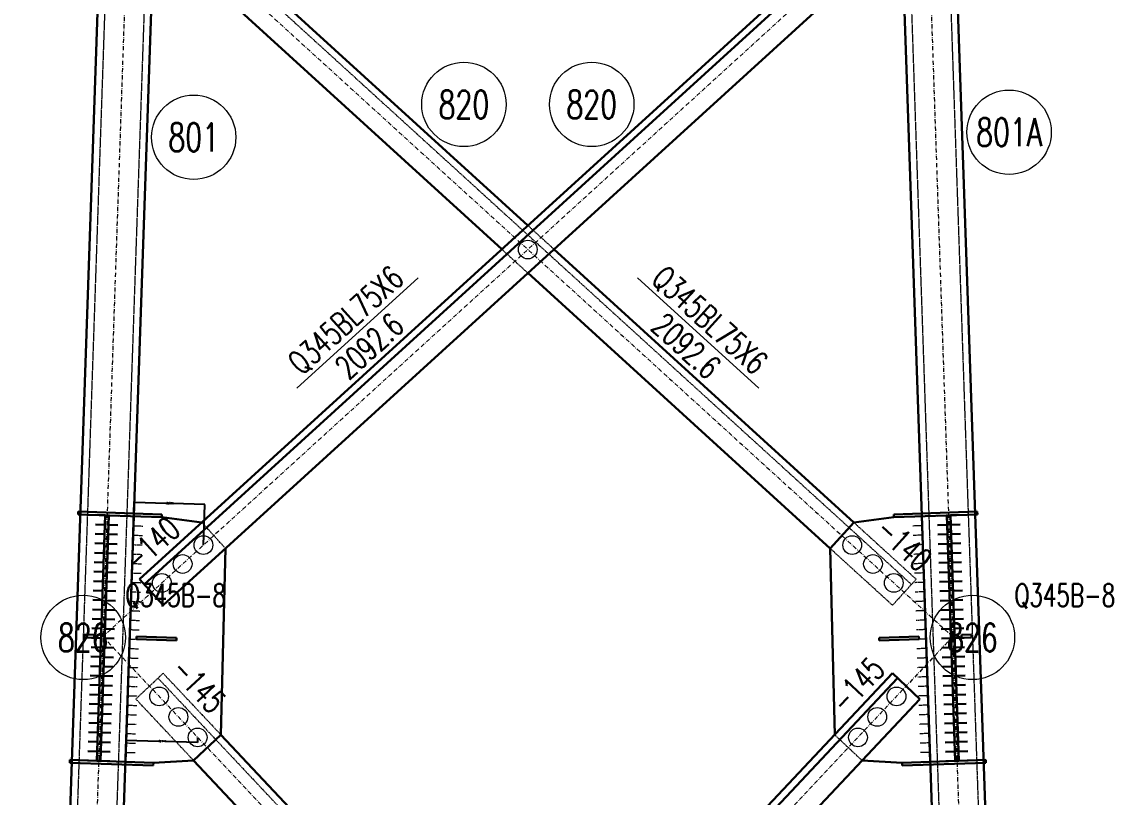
# Model space of a CAD drawing. Extents: x 4047 to 43290, y -150151 to -101862.
# Drawn here: x 39786 to 42114, y -112772 to -111118 of the extents above; entities that cross this region are included whole.
import ezdxf
from ezdxf.enums import TextEntityAlignment as Align

# ---------------------------------------------------------------- set-up
doc = ezdxf.new("R2010")
doc.units = 0
doc.header["$MEASUREMENT"] = 0
doc.linetypes.add('Dash', pattern=[2.75, 2, -0.75])
doc.linetypes.add('DashDot', pattern=[15.6, 9, -3, 0.6, -3])
doc.layers.get('0').update_dxf_attribs({"linetype": 'CONTINUOUS', "lineweight": 25})
doc.layers.get('Defpoints').update_dxf_attribs({"linetype": 'CONTINUOUS'})
doc.styles.get("Standard").update_dxf_attribs({"font": 'simplex.shx', "width": 0.7, "height": 3, "bigfont": 'gbhzfs.shx'})
doc.dimstyles.new('ISO-25$0', dxfattribs={"dimtxt": 2, "dimasz": 1.5, "dimexe": 1.25, "dimexo": 0.625, "dimtad": 1, "dimdsep": 46, "dimtxsty": 'Standard', "dimcen": 2.5, "dimclrd": 150, "dimclre": 2, "dimclrt": 6, "dimadec": 0, "dimazin": 0, "dimtfac": 1, "dimtmove": 0, "dimatfit": 0, "dimfxl": 0, "dimarcsym": 0})

# ---------------------------------------------------------------- blocks, each defined once
blk = doc.blocks.new('M20X45S')
at = {"color": 3, "linetype": 'Continuous', "lineweight": 13}
blk.add_circle((0, 0), 1, dxfattribs=at)
blk = doc.blocks.new('*D180')
at = {"color": 2, "linetype": 'Continuous', "lineweight": -2}
for p, q in [((40022.9, -112228.8), (40025.9, -112142.3)), ((40173.4, -112234), (40176.4, -112147.4))]:
    blk.add_line(p, q, dxfattribs=at)
at = {"color": 150, "linetype": 'Continuous', "lineweight": -2}
for p, q in [((40026.1, -112142.5), (40094.1, -112144.8)), ((40176.2, -112147.6), (40108.2, -112145.3))]:
    blk.add_line(p, q, dxfattribs=at)
at = {"color": 150, "linetype": 'Continuous'}
for points in [[(40026.1, -112142.4), (40026.1, -112142.5), (40025.9, -112142.5)], [(40176.2, -112147.6), (40176.2, -112147.6), (40176.4, -112147.6)]]:
    blk.add_solid(points, dxfattribs=at)
at = {"layer": 'Defpoints', "color": 0, "linetype": 'Continuous'}
for p in [(40025.9, -112142.5), (40022.9, -112228.9), (40173.4, -112234)]:
    blk.add_point(p, dxfattribs=at)
at = {"color": 6, "linetype": 'Continuous', "insert": (40101.1, -112145), "char_height": 3, "attachment_point": 5}
blk.add_mtext('\\A1;150.5878', dxfattribs=at)
blk = doc.blocks.new('*D181')
at = {"color": 2, "linetype": 'Continuous', "lineweight": -2}
for p, q in [((40008.9, -112639.1), (40008.5, -112650)), ((40161.1, -112644.3), (40160.7, -112655.2))]:
    blk.add_line(p, q, dxfattribs=at)
at = {"color": 150, "linetype": 'Continuous', "lineweight": -2}
for p, q in [((40008.7, -112649.8), (40077.9, -112652.2)), ((40160.5, -112655), (40091.3, -112652.6))]:
    blk.add_line(p, q, dxfattribs=at)
at = {"color": 150, "linetype": 'Continuous'}
for points in [[(40008.7, -112649.8), (40008.7, -112649.8), (40008.5, -112649.8)], [(40160.5, -112655), (40160.5, -112655), (40160.7, -112655)]]:
    blk.add_solid(points, dxfattribs=at)
at = {"layer": 'Defpoints', "color": 0, "linetype": 'Continuous'}
for p in [(40008.5, -112649.8), (40008.9, -112639), (40161.1, -112644.2)]:
    blk.add_point(p, dxfattribs=at)
at = {"color": 6, "linetype": 'Continuous', "insert": (40084.6, -112652.4), "char_height": 3, "attachment_point": 5}
blk.add_mtext('\\A1;152.3113', dxfattribs=at)

msp = doc.modelspace()

# ---------------------------------------------------------------- linework, layer by layer
at = {"color": 1, "linetype": 'Dash', "lineweight": 20}
for p, q in [((40030.27373, -109126.14413), (39800.69837, -115820.56366)), ((40114.22438, -109129.0231), (39884.64902, -115823.44263)), ((41616.56437, -109129.0231), (41846.13973, -115823.44263)), ((41700.51502, -109126.14413), (41930.09038, -115820.56366)), ((40140.31045, -110912.34542), (41683.74727, -112318.01823)), ((40865.39438, -111552.42126), (40921.08682, -111603.14271)), ((40865.39438, -111653.86416), (40809.70193, -111603.14271)), ((40024.85676, -112172.64102), (40044.84501, -112173.32648)), ((40084.71514, -112174.69377), (40024.85676, -112172.64102)), ((40220.52173, -112241.1768), (40170.02117, -112185.72689)), ((41560.76759, -112185.72689), (41693.84738, -112306.92825)), ((41646.06783, -112174.69397), (41705.932, -112172.64102)), ((41705.932, -112172.64102), (41685.94375, -112173.32648)), ((40024.16618, -112192.77823), (40044.15443, -112193.4637)), ((41706.62257, -112192.77823), (41686.63432, -112193.4637)), ((40022.78503, -112233.05266), (40042.77328, -112233.73812)), ((40023.47561, -112212.91544), (40043.46386, -112213.60091)), ((41707.31315, -112212.91544), (41687.3249, -112213.60091)), ((41708.00373, -112233.05266), (41688.01548, -112233.73812)), ((40022.09445, -112253.18987), (40042.0827, -112253.87534)), ((41643.34681, -112362.37816), (41510.26702, -112241.1768)), ((41708.6943, -112253.18987), (41688.70605, -112253.87534)), ((40021.40388, -112273.32708), (40041.39213, -112274.01255)), ((41709.38488, -112273.32708), (41689.39663, -112274.01255)), ((40020.7133, -112293.4643), (40040.70155, -112294.14977)), ((41710.07546, -112293.4643), (41690.08721, -112294.14977)), ((40020.02273, -112313.60151), (40040.01098, -112314.28698)), ((41693.84738, -112306.92825), (41643.34681, -112362.37816)), ((41710.76603, -112313.60151), (41690.77778, -112314.28698)), ((40019.33215, -112333.73873), (40039.3204, -112334.42419)), ((41711.45661, -112333.73873), (41691.46836, -112334.42419)), ((40017.951, -112374.01315), (40037.93925, -112374.69862)), ((40018.64157, -112353.87594), (40038.62982, -112354.56141)), ((41712.14718, -112353.87594), (41692.15893, -112354.56141)), ((41712.83776, -112374.01315), (41692.84951, -112374.69862)), ((40017.26042, -112394.15037), (40037.24867, -112394.83584)), ((41713.52834, -112394.15037), (41693.54009, -112394.83584)), ((40016.56984, -112414.28758), (40036.55809, -112414.97305)), ((41714.21891, -112414.28758), (41694.23066, -112414.97305)), ((40015.87927, -112434.4248), (40035.86752, -112435.11026)), ((40030.73627, -112434.7517), (40030.94191, -112428.75523)), ((40115.77584, -112437.66801), (40030.73627, -112434.7517)), ((40030.94191, -112428.75523), (40115.98148, -112431.67153)), ((40115.98148, -112431.67153), (40115.77584, -112437.66801)), ((41699.84685, -112428.75523), (41614.80728, -112431.67153)), ((41614.80728, -112431.67153), (41615.01292, -112437.66801)), ((41615.01292, -112437.66801), (41700.05249, -112434.7517)), ((41714.90949, -112434.4248), (41694.92124, -112435.11026)), ((41700.05249, -112434.7517), (41699.84685, -112428.75523)), ((40015.18869, -112454.56201), (40035.17694, -112455.24748)), ((41715.60007, -112454.56201), (41695.61182, -112455.24748)), ((40014.49811, -112474.69922), (40034.48636, -112475.38469)), ((41716.29064, -112474.69922), (41696.30239, -112475.38469)), ((40013.80754, -112494.83644), (40033.79579, -112495.5219)), ((40029.19807, -112562.33305), (40087.48441, -112507.53614)), ((40087.48441, -112507.53614), (40210.77747, -112638.68042)), ((41716.98122, -112494.83644), (41696.99297, -112495.5219)), ((40012.42638, -112535.11086), (40032.41463, -112535.79633)), ((40013.11696, -112514.97365), (40033.10521, -112515.65912)), ((40076.55572, -112517.81056), (41752.43984, -114300.41385)), ((41717.6718, -112514.97365), (41697.68355, -112515.65912)), ((41718.36237, -112535.11086), (41698.37412, -112535.79633)), ((40011.73581, -112555.24808), (40031.72406, -112555.93355)), ((41719.05295, -112555.24808), (41699.0647, -112555.93355)), ((40011.04523, -112575.38529), (40031.03348, -112576.07076)), ((40152.49112, -112693.47733), (40029.19807, -112562.33305)), ((41719.74352, -112575.38529), (41699.75527, -112576.07076)), ((40010.35466, -112595.52251), (40030.34291, -112596.20797)), ((41720.4341, -112595.52251), (41700.44585, -112596.20797)), ((40009.66408, -112615.65972), (40029.65233, -112616.34519)), ((41721.12468, -112615.65972), (41701.13643, -112616.34519)), ((40008.9735, -112635.79693), (40028.96175, -112636.4824)), ((41578.29763, -112693.47733), (41520.01129, -112638.68042)), ((41721.81525, -112635.79693), (41701.827, -112636.4824)), ((40007.59235, -112676.07136), (40027.5806, -112676.75683)), ((40008.28293, -112655.93415), (40028.27118, -112656.61962)), ((41722.50583, -112655.93415), (41702.51758, -112656.61962)), ((41723.19641, -112676.07136), (41703.20816, -112676.75683)), ((40006.90177, -112696.20858), (40026.89002, -112696.89404)), ((40006.90177, -112696.20858), (40066.76015, -112698.26133)), ((41723.88698, -112696.20858), (41664.02282, -112698.26153)), ((41723.88698, -112696.20858), (41703.89873, -112696.89404))]:
    msp.add_line(p, q, dxfattribs=at)
at = {"color": 2, "linetype": 'DashDot', "lineweight": 15}
for p, q in [((40072.24906, -109127.58361), (39821.76693, -116431.64477)), ((41658.5397, -109127.58361), (41909.02183, -116431.64477)), ((41716.86497, -110828.34893), (39959.02183, -112429.29059)), ((40013.92379, -110828.34893), (41771.76693, -112429.29059)), ((41771.76693, -112429.29059), (39890.39438, -114430.46768)), ((39959.02183, -112429.29059), (41840.39438, -114430.46768))]:
    msp.add_line(p, q, dxfattribs=at)
at = {"color": 7, "linetype": 'Continuous', "lineweight": 30}
for p, q in [((41590.4783, -110912.34542), (40047.04149, -112318.01823)), ((39963.82561, -112170.54804), (39943.83737, -112169.86257)), ((39971.8209, -112170.82223), (39991.80914, -112171.5077)), ((41758.96786, -112170.82223), (41738.97962, -112171.5077)), ((41766.96315, -112170.54804), (41786.95139, -112169.86257)), ((39962.44445, -112210.82247), (39942.45622, -112210.137)), ((39963.13503, -112190.68525), (39943.14679, -112189.99979)), ((39970.43975, -112211.09666), (39990.42798, -112211.78212)), ((39971.13032, -112190.95944), (39991.11856, -112191.64491)), ((41759.65843, -112190.95944), (41739.6702, -112191.64491)), ((41760.34901, -112211.09666), (41740.36077, -112211.78212)), ((41767.65373, -112190.68525), (41787.64196, -112189.99979)), ((41768.3443, -112210.82247), (41788.33254, -112210.137)), ((39961.75388, -112230.95968), (39941.76564, -112230.27421)), ((39969.74917, -112231.23387), (39989.73741, -112231.91934)), ((41761.03959, -112231.23387), (41741.05135, -112231.91934)), ((41769.03488, -112230.95968), (41789.02312, -112230.27421)), ((39961.0633, -112251.0969), (39941.07506, -112250.41143)), ((39969.05859, -112251.37108), (39989.04683, -112252.05655)), ((41761.73016, -112251.37108), (41741.74193, -112252.05655)), ((41769.72546, -112251.0969), (41789.71369, -112250.41143)), ((39960.37272, -112271.23411), (39940.38449, -112270.54864)), ((39968.36802, -112271.5083), (39988.35625, -112272.19376)), ((41762.42074, -112271.5083), (41742.4325, -112272.19376)), ((41770.41603, -112271.23411), (41790.40427, -112270.54864)), ((39959.68215, -112291.37132), (39939.69391, -112290.68586)), ((39967.67744, -112291.64551), (39987.66568, -112292.33098)), ((41763.11132, -112291.64551), (41743.12308, -112292.33098)), ((41771.10661, -112291.37132), (41791.09485, -112290.68586)), ((39958.99157, -112311.50854), (39939.00333, -112310.82307)), ((39966.98687, -112311.78272), (39986.9751, -112312.46819)), ((41763.80189, -112311.78272), (41743.81366, -112312.46819)), ((41771.79719, -112311.50854), (41791.78542, -112310.82307)), ((39957.61042, -112351.78297), (39937.62218, -112351.0975)), ((39958.30099, -112331.64575), (39938.31276, -112330.96028)), ((39966.29629, -112331.91994), (39986.28452, -112332.60541)), ((41764.49247, -112331.91994), (41744.50423, -112332.60541)), ((41772.48776, -112331.64575), (41792.476, -112330.96028)), ((41773.17834, -112351.78297), (41793.16658, -112351.0975)), ((39956.91984, -112371.92018), (39936.93161, -112371.23471)), ((39964.91514, -112372.19437), (39984.90337, -112372.87983)), ((39965.60571, -112352.05715), (39985.59395, -112352.74262)), ((41765.18304, -112352.05715), (41745.19481, -112352.74262)), ((41765.87362, -112372.19437), (41745.88538, -112372.87983)), ((41773.86892, -112371.92018), (41793.85715, -112371.23471)), ((39956.22927, -112392.05739), (39936.24103, -112391.37193)), ((39964.22456, -112392.33158), (39984.2128, -112393.01705)), ((41766.5642, -112392.33158), (41746.57596, -112393.01705)), ((41774.55949, -112392.05739), (41794.54773, -112391.37193)), ((39955.53869, -112412.19461), (39935.55045, -112411.50914)), ((39963.53398, -112412.46879), (39983.52222, -112413.15426)), ((41767.25477, -112412.46879), (41747.26654, -112413.15426)), ((41775.25007, -112412.19461), (41795.2383, -112411.50914)), ((39954.84811, -112432.33182), (39934.85988, -112431.64635)), ((39962.84341, -112432.60601), (39982.83164, -112433.29148)), ((41767.94535, -112432.60601), (41747.95711, -112433.29148)), ((41775.94064, -112432.33182), (41795.92888, -112431.64635)), ((39954.15754, -112452.46903), (39934.1693, -112451.78357)), ((39962.15283, -112452.74322), (39982.14107, -112453.42869)), ((41768.63593, -112452.74322), (41748.64769, -112453.42869)), ((41776.63122, -112452.46903), (41796.61946, -112451.78357)), ((39953.46696, -112472.60625), (39933.47872, -112471.92078)), ((39961.46225, -112472.88044), (39981.45049, -112473.5659)), ((41769.3265, -112472.88044), (41749.33827, -112473.5659)), ((41777.3218, -112472.60625), (41797.31003, -112471.92078)), ((39952.08581, -112512.88068), (39932.09757, -112512.19521)), ((39952.77638, -112492.74346), (39932.78815, -112492.058)), ((39960.0811, -112513.15486), (39980.06934, -112513.84033)), ((39960.77168, -112493.01765), (39980.75991, -112493.70312)), ((41770.01708, -112493.01765), (41750.02884, -112493.70312)), ((41770.70766, -112513.15486), (41750.71942, -112513.84033)), ((41778.01237, -112492.74346), (41798.00061, -112492.058)), ((41778.70295, -112512.88068), (41798.69119, -112512.19521)), ((39951.39523, -112533.01789), (39931.40699, -112532.33242)), ((39959.39052, -112533.29208), (39979.37876, -112533.97754)), ((41654.23304, -112517.81056), (39978.34892, -114300.41385)), ((41771.39823, -112533.29208), (41751.41, -112533.97754)), ((41779.39353, -112533.01789), (41799.38176, -112532.33242)), ((39950.70465, -112553.1551), (39930.71642, -112552.46964)), ((39958.69995, -112553.42929), (39978.68818, -112554.11476)), ((41772.08881, -112553.42929), (41752.10057, -112554.11476)), ((41780.0841, -112553.1551), (41800.07234, -112552.46964)), ((39950.01408, -112573.29232), (39930.02584, -112572.60685)), ((39958.00937, -112573.5665), (39977.99761, -112574.25197)), ((41772.77938, -112573.5665), (41752.79115, -112574.25197)), ((41780.77468, -112573.29232), (41800.76292, -112572.60685)), ((39949.3235, -112593.42953), (39929.33526, -112592.74406)), ((39957.3188, -112593.70372), (39977.30703, -112594.38919)), ((41773.46996, -112593.70372), (41753.48173, -112594.38919)), ((41781.46526, -112593.42953), (41801.45349, -112592.74406)), ((39948.63292, -112613.56675), (39928.64469, -112612.88128)), ((39956.62822, -112613.84093), (39976.61646, -112614.5264)), ((41774.16054, -112613.84093), (41754.1723, -112614.5264)), ((41782.15583, -112613.56675), (41802.14407, -112612.88128)), ((39947.25177, -112653.84117), (39927.26354, -112653.15571)), ((39947.94235, -112633.70396), (39927.95411, -112633.01849)), ((39955.93764, -112633.97815), (39975.92588, -112634.66361)), ((41774.85111, -112633.97815), (41754.86288, -112634.66361)), ((41782.84641, -112633.70396), (41802.83464, -112633.01849)), ((41783.53698, -112653.84117), (41803.52522, -112653.15571)), ((39946.5612, -112673.97839), (39926.57296, -112673.29292)), ((39954.55649, -112674.25257), (39974.54473, -112674.93804)), ((39955.24707, -112654.11536), (39975.2353, -112654.80083)), ((41775.54169, -112654.11536), (41755.55345, -112654.80083)), ((41776.23227, -112674.25257), (41756.24403, -112674.93804)), ((41784.22756, -112673.97839), (41804.2158, -112673.29292)), ((39945.87062, -112694.1156), (39925.88238, -112693.43013)), ((39953.86591, -112694.38979), (39973.85415, -112695.07526)), ((41776.92284, -112694.38979), (41756.93461, -112695.07526)), ((41784.91814, -112694.1156), (41804.90637, -112693.43013))]:
    msp.add_line(p, q, dxfattribs=at)
at = {"color": 7, "linetype": 'Continuous', "lineweight": 13}
for p, q in [((40631.5351, -111663.96384), (40372.76884, -111899.63315)), ((41099.25366, -111663.96384), (41358.01992, -111899.63315))]:
    msp.add_line(p, q, dxfattribs=at)
at = {"color": 7, "linetype": 'Continuous', "lineweight": 30}
for points in [[(39786.04992, -115810.05544), (40015.28255, -109125.63003)], [(40129.21557, -109129.5372), (39899.98294, -115813.9626)], [(41830.80581, -115813.9626), (41601.57319, -109129.5372)], [(41715.50621, -109125.63003), (41944.73884, -115810.05544)], [(41569.28821, -110911.35555), (40036.94138, -112306.92825)], [(40087.44194, -112362.37816), (41634.57542, -110953.33865)], [(40279.7937, -111019.09009), (40865.39438, -111552.42126)], [(40809.70193, -111603.14271), (40229.29313, -111074.54001)], [(40921.08682, -111603.14271), (41560.76759, -112185.72689)], [(41510.26702, -112241.1768), (40865.39438, -111653.86416)], [(39906.29117, -112168.57498), (39906.49681, -112162.57851)], [(39906.49681, -112162.57851), (40084.92078, -112168.6973)], [(41645.86219, -112168.69749), (41824.17502, -112162.58252)], [(41824.17502, -112162.58252), (41824.38066, -112168.57899)], [(40084.71514, -112174.69377), (39906.29117, -112168.57498)], [(39945.87062, -112694.1156), (39963.82561, -112170.54804)], [(39971.8209, -112170.82223), (39953.86591, -112694.38979)], [(39963.82561, -112170.54804), (39971.8209, -112170.82223)], [(40024.85676, -112172.64102), (40006.90177, -112696.20858)], [(40084.92078, -112168.6973), (40084.71514, -112174.69377)], [(40084.82151, -112174.69742), (40084.71514, -112174.69377)], [(40170.02117, -112185.72689), (40084.82151, -112174.69742)], [(41510.26702, -112241.1768), (41560.76759, -112185.72689)], [(41560.76759, -112185.72689), (41645.96725, -112174.69742)], [(41646.06783, -112174.69397), (41645.86219, -112168.69749)], [(41645.96725, -112174.69742), (41646.06783, -112174.69397)], [(41824.38066, -112168.57899), (41646.06783, -112174.69397)], [(41705.932, -112172.64102), (41723.88698, -112696.20858)], [(41766.96315, -112170.54804), (41758.96786, -112170.82223)], [(41758.96786, -112170.82223), (41776.92284, -112694.38979)], [(41784.91814, -112694.1156), (41766.96315, -112170.54804)], [(40210.77747, -112638.68042), (40220.52173, -112241.1768)], [(41520.01129, -112638.68042), (41510.26702, -112241.1768)], [(40036.94138, -112306.92825), (40087.44194, -112362.37816)], [(39918.7959, -112424.90934), (39918.59026, -112430.90582)], [(39918.59026, -112430.90582), (39940.17229, -112431.64594)], [(39940.37793, -112425.64947), (39918.7959, -112424.90934)], [(39940.17229, -112431.64594), (39940.37793, -112425.64947)], [(40030.94191, -112428.75523), (40030.73627, -112434.7517)], [(40030.73627, -112434.7517), (40115.77584, -112437.66801)], [(40115.98148, -112431.67153), (40030.94191, -112428.75523)], [(40115.77584, -112437.66801), (40115.98148, -112431.67153)], [(41699.84685, -112428.75523), (41614.80728, -112431.67153)], [(41614.80728, -112431.67153), (41615.01292, -112437.66801)], [(41615.01292, -112437.66801), (41700.05249, -112434.7517)], [(41700.05249, -112434.7517), (41699.84685, -112428.75523)], [(41811.99286, -112424.90934), (41790.41082, -112425.64947)], [(41790.41082, -112425.64947), (41790.61646, -112431.64594)], [(41790.61646, -112431.64594), (41812.1985, -112430.90582)], [(41812.1985, -112430.90582), (41811.99286, -112424.90934)], [(41643.30435, -112507.53614), (39967.42023, -114290.13943)], [(41701.59069, -112562.33305), (41643.30435, -112507.53614)], [(40025.70657, -114344.93634), (41701.59069, -112562.33305)], [(40152.49112, -112693.47733), (40210.77747, -112638.68042)], [(40210.77747, -112638.68042), (40865.39438, -113334.98289)], [(39888.13054, -112698.13902), (39888.33618, -112692.14254)], [(40066.55451, -112704.25781), (39888.13054, -112698.13902)], [(39888.33618, -112692.14254), (40066.76015, -112698.26133)], [(39953.86591, -112694.38979), (39945.87062, -112694.1156)], [(40066.76015, -112698.26133), (40066.55451, -112704.25781)], [(40066.76015, -112698.26133), (40066.86652, -112698.26498)], [(40066.86652, -112698.26498), (40152.49112, -112693.47733)], [(40810.49301, -113393.38034), (40152.49112, -112693.47733)], [(41663.92223, -112698.26498), (41578.29763, -112693.47733)], [(41664.02282, -112698.26153), (41663.92223, -112698.26498)], [(41664.02282, -112698.26153), (41842.33564, -112692.14655)], [(41664.22846, -112704.258), (41664.02282, -112698.26153)], [(41842.54128, -112698.14303), (41664.22846, -112704.258)], [(41776.92284, -112694.38979), (41784.91814, -112694.1156)], [(41842.33564, -112692.14655), (41842.54128, -112698.14303)]]:
    msp.add_lwpolyline(points, dxfattribs=at)
at = {"color": 7, "linetype": 'Continuous', "lineweight": 13}
for centre in [(40729.08581, -111294.37469), (41001.70294, -111294.37469), (40152.6317, -111364.43771), (41891.97258, -111353.67587), (39916.93743, -112431.03173), (41813.85133, -112431.03173)]:
    msp.add_circle(centre, 90, dxfattribs=at)

# ---------------------------------------------------------------- block references
at = {"color": 3, "linetype": 'Continuous', "lineweight": 13, "xscale": 20, "yscale": 20, "zscale": 20}
for p in [(40865.39438, -111603.819), (40173.42816, -112234.02174), (41557.3606, -112234.02174), (40129.06823, -112274.42219), (41601.72053, -112274.42219), (40084.7083, -112314.82264), (41646.08046, -112314.82264), (40078.89008, -112556.79198), (41651.89868, -112556.79198), (40119.98777, -112600.50674), (41610.80099, -112600.50674), (40161.08545, -112644.22149), (41569.7033, -112644.22149)]:
    msp.add_blockref('M20X45S', p, dxfattribs=at)

# ---------------------------------------------------------------- texts
at = {"color": 7, "linetype": 'Continuous', "lineweight": 13, "width": 0.7}
for s, p in [('820', (40729.08581, -111294.37469)), ('820', (41001.70294, -111294.37469)), ('801A', (41891.97258, -111353.67587)), ('801', (40152.6317, -111364.43771)), ('826', (39916.93743, -112431.03173)), ('826', (41813.85133, -112431.03173))]:
    msp.add_text(s, height=60, dxfattribs=at).set_placement(p, align=Align.MIDDLE_CENTER)
for s, rotation, p in [('Q345BL75X6', 42.325443, (40476.90168, -111754.07354)), ('Q345BL75X6', 317.674557, (41253.88707, -111754.07354)), ('2092.6', 42.325443, (40527.40225, -111809.52345)), ('2092.6', 317.674557, (41203.3865, -111809.52345)), ('-140', 42.325443, (40063.44435, -112232.06943)), ('-140', 317.674557, (41667.34441, -112232.06943)), ('-145', 46.76742541, (41568.03532, -112532.85064)), ('-145', 313.23257459, (40162.75344, -112532.85064))]:
    msp.add_text(s, height=50, rotation=rotation, dxfattribs=at).set_placement(p, align=Align.MIDDLE_CENTER)
for p in [(40006.93743, -112341.03173), (41903.85133, -112341.03173)]:
    msp.add_text('Q345B-8', height=48, dxfattribs=at).set_placement(p, align=Align.MIDDLE_LEFT)

# ---------------------------------------------------------------- dimensions: what is measured, and where the dimension line sits
at = {"color": 3, "linetype": 'Continuous'}
for p1, p2, distance, picture, middle in [((40173.42816, -112234.02174), (40022.92879, -112228.86058), -86.4528, '*D180', (40101.14151, -112145.03915)), ((40161.08545, -112644.22149), (40008.86361, -112639.00127), 10.79292, '*D181', (40084.60462, -112652.39796))]:
    dim = msp.add_aligned_dim(p1=p1, p2=p2, distance=distance, dimstyle='ISO-25$0', override={"dimtxt": 0.18, "dimasz": 0.18, "dimexe": 0.18, "dimexo": 0.0625, "dimgap": 0.09, "dimtad": 0, "dimtih": 1, "dimtoh": 1, "dimdec": 4, "dimzin": 0, "dimcen": 0.09, "dimtdec": 4, "dimtofl": 0, "dimtolj": 1, "dimtzin": 0}, dxfattribs=at)
    dim.commit()
    dim.dimension.update_dxf_attribs({"geometry": picture, "text_midpoint": middle})

doc.saveas('drawing.dxf')
